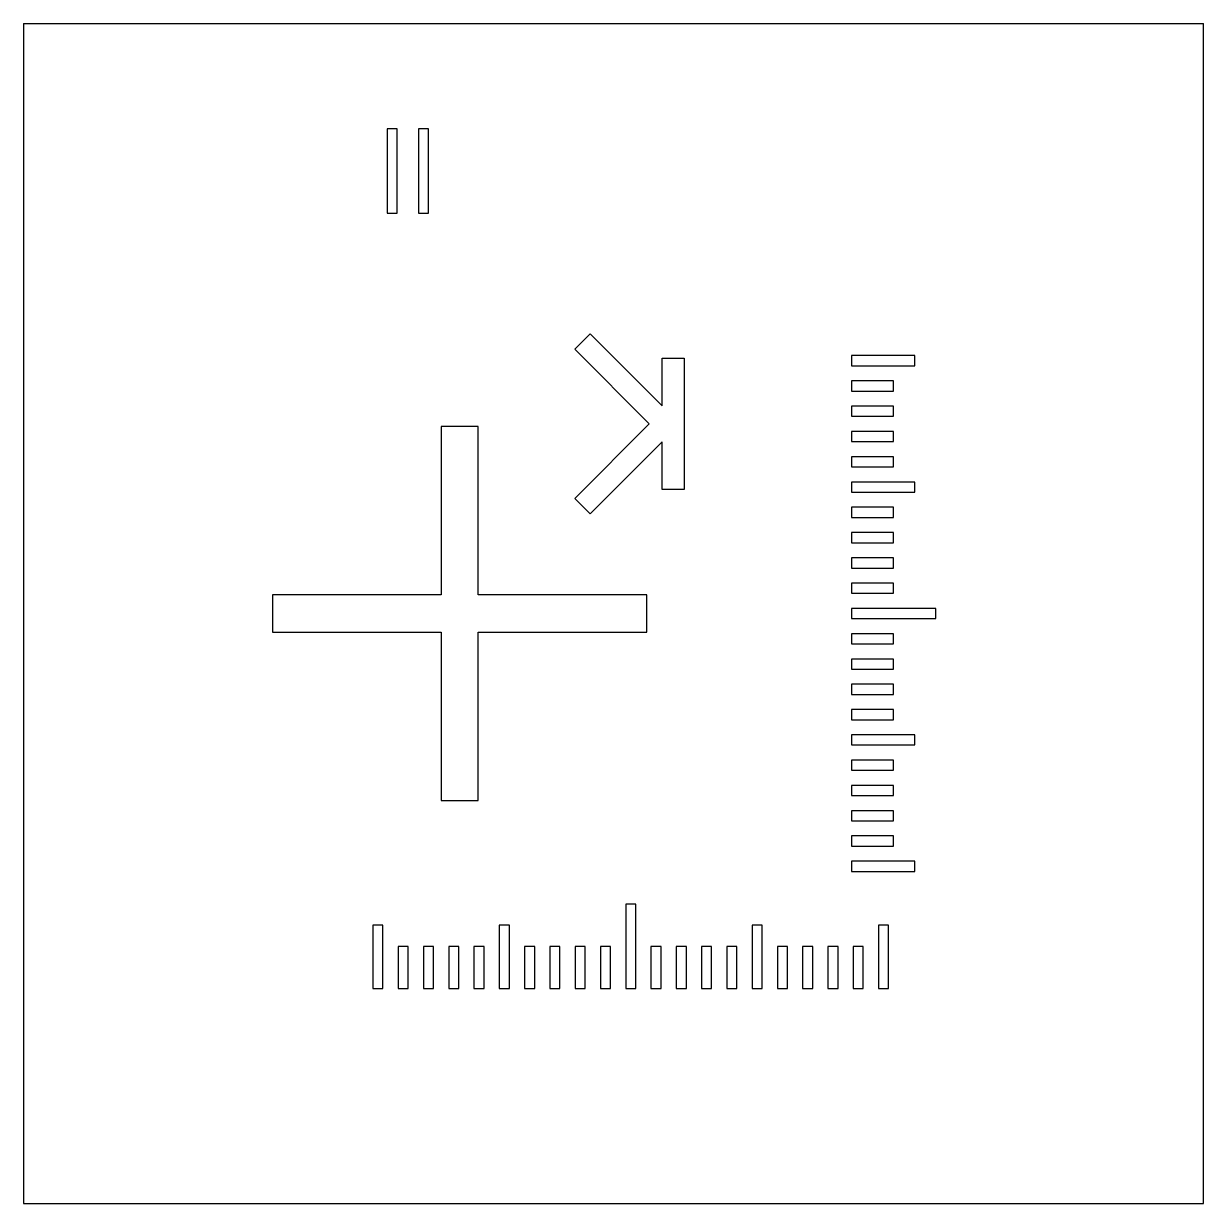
# Model space of a CAD drawing. Extents: x -24531 to 102469, y 86631 to 213631.
# Drawn here: x 46606 to 48006, y 156831 to 158231 of the extents above; entities that cross this region are included whole.
import ezdxf

# ---------------------------------------------------------------- set-up
doc = ezdxf.new("R2010")
doc.units = 13
doc.layers.add('CHROME', color=10, linetype='Continuous')
doc.layers.add('CL - Main', color=150, linetype='Continuous')

msp = doc.modelspace()

# ---------------------------------------------------------------- linework, layer by layer
at = {"layer": 'CHROME'}
for p, q in [((47049.6, 158105.9), (47037.6, 158105.9)), ((47037.6, 158105.9), (47037.6, 158005.9)), ((47049.6, 158005.9), (47049.6, 158105.9)), ((47086.6, 158105.9), (47074.6, 158105.9)), ((47074.6, 158105.9), (47074.6, 158005.9)), ((47086.6, 158005.9), (47086.6, 158105.9)), ((47037.6, 158005.9), (47049.6, 158005.9)), ((47074.6, 158005.9), (47086.6, 158005.9)), ((47260.1, 157844.4), (47278.5, 157862.8)), ((47278.5, 157862.8), (47364, 157777.3)), ((47348.6, 157755.9), (47260.1, 157844.4)), ((47663.6, 157836.9), (47588.6, 157836.9)), ((47588.6, 157836.9), (47588.6, 157824.9)), ((47663.6, 157824.9), (47663.6, 157836.9)), ((47364, 157777.3), (47364, 157833.9)), ((47364, 157833.9), (47390, 157833.9)), ((47390, 157833.9), (47390, 157677.9)), ((47588.6, 157824.9), (47663.6, 157824.9)), ((47638.6, 157806.9), (47588.6, 157806.9)), ((47588.6, 157806.9), (47588.6, 157794.9)), ((47588.6, 157794.9), (47638.6, 157794.9)), ((47638.6, 157794.9), (47638.6, 157806.9)), ((47638.6, 157776.9), (47588.6, 157776.9)), ((47588.6, 157776.9), (47588.6, 157764.9)), ((47638.6, 157764.9), (47638.6, 157776.9)), ((47145.6, 157752.9), (47101.6, 157752.9)), ((47101.6, 157752.9), (47101.6, 157552.9)), ((47145.6, 157552.9), (47145.6, 157752.9)), ((47260.1, 157667.4), (47348.6, 157755.9)), ((47588.6, 157764.9), (47638.6, 157764.9)), ((47638.6, 157746.9), (47588.6, 157746.9)), ((47588.6, 157746.9), (47588.6, 157734.9)), ((47638.6, 157734.9), (47638.6, 157746.9)), ((47364, 157734.5), (47278.5, 157649)), ((47364, 157677.9), (47364, 157734.5)), ((47588.6, 157734.9), (47638.6, 157734.9)), ((47638.6, 157716.9), (47588.6, 157716.9)), ((47588.6, 157716.9), (47588.6, 157704.9)), ((47638.6, 157704.9), (47638.6, 157716.9)), ((47588.6, 157704.9), (47638.6, 157704.9)), ((47663.6, 157686.9), (47588.6, 157686.9)), ((47588.6, 157686.9), (47588.6, 157674.9)), ((47663.6, 157674.9), (47663.6, 157686.9)), ((47390, 157677.9), (47364, 157677.9)), ((47588.6, 157674.9), (47663.6, 157674.9)), ((47278.5, 157649), (47260.1, 157667.4)), ((47638.6, 157656.9), (47588.6, 157656.9)), ((47588.6, 157656.9), (47588.6, 157644.9)), ((47638.6, 157644.9), (47638.6, 157656.9)), ((47588.6, 157644.9), (47638.6, 157644.9)), ((47638.6, 157626.9), (47588.6, 157626.9)), ((47588.6, 157626.9), (47588.6, 157614.9)), ((47638.6, 157614.9), (47638.6, 157626.9)), ((47588.6, 157614.9), (47638.6, 157614.9)), ((47638.6, 157596.9), (47588.6, 157596.9)), ((47588.6, 157596.9), (47588.6, 157584.9)), ((47588.6, 157584.9), (47638.6, 157584.9)), ((47638.6, 157584.9), (47638.6, 157596.9)), ((47638.6, 157566.9), (47588.6, 157566.9)), ((47588.6, 157566.9), (47588.6, 157554.9)), ((47638.6, 157554.9), (47638.6, 157566.9)), ((47101.6, 157552.9), (46901.6, 157552.9)), ((46901.6, 157552.9), (46901.6, 157508.9)), ((47345.6, 157552.9), (47145.6, 157552.9)), ((47345.6, 157508.9), (47345.6, 157552.9)), ((47588.6, 157554.9), (47638.6, 157554.9)), ((47688.6, 157536.9), (47588.6, 157536.9)), ((47588.6, 157536.9), (47588.6, 157524.9)), ((47688.6, 157524.9), (47688.6, 157536.9)), ((47588.6, 157524.9), (47688.6, 157524.9)), ((46901.6, 157508.9), (47101.6, 157508.9)), ((47101.6, 157508.9), (47101.6, 157308.9)), ((47145.6, 157308.9), (47145.6, 157508.9)), ((47145.6, 157508.9), (47345.6, 157508.9)), ((47638.6, 157506.9), (47588.6, 157506.9)), ((47588.6, 157506.9), (47588.6, 157494.9)), ((47638.6, 157494.9), (47638.6, 157506.9)), ((47588.6, 157494.9), (47638.6, 157494.9)), ((47638.6, 157476.9), (47588.6, 157476.9)), ((47588.6, 157476.9), (47588.6, 157464.9)), ((47638.6, 157464.9), (47638.6, 157476.9)), ((47588.6, 157464.9), (47638.6, 157464.9)), ((47638.6, 157446.9), (47588.6, 157446.9)), ((47588.6, 157446.9), (47588.6, 157434.9)), ((47638.6, 157434.9), (47638.6, 157446.9)), ((47588.6, 157434.9), (47638.6, 157434.9)), ((47638.6, 157416.9), (47588.6, 157416.9)), ((47588.6, 157416.9), (47588.6, 157404.9)), ((47638.6, 157404.9), (47638.6, 157416.9)), ((47588.6, 157404.9), (47638.6, 157404.9)), ((47663.6, 157386.9), (47588.6, 157386.9)), ((47588.6, 157386.9), (47588.6, 157374.9)), ((47588.6, 157374.9), (47663.6, 157374.9)), ((47663.6, 157374.9), (47663.6, 157386.9)), ((47638.6, 157356.9), (47588.6, 157356.9)), ((47588.6, 157356.9), (47588.6, 157344.9)), ((47638.6, 157344.9), (47638.6, 157356.9)), ((47588.6, 157344.9), (47638.6, 157344.9)), ((47638.6, 157326.9), (47588.6, 157326.9)), ((47588.6, 157326.9), (47588.6, 157314.9)), ((47638.6, 157314.9), (47638.6, 157326.9)), ((47101.6, 157308.9), (47145.6, 157308.9)), ((47588.6, 157314.9), (47638.6, 157314.9)), ((47638.6, 157296.9), (47588.6, 157296.9)), ((47588.6, 157296.9), (47588.6, 157284.9)), ((47638.6, 157284.9), (47638.6, 157296.9)), ((47588.6, 157284.9), (47638.6, 157284.9)), ((47638.6, 157266.9), (47588.6, 157266.9)), ((47588.6, 157266.9), (47588.6, 157254.9)), ((47638.6, 157254.9), (47638.6, 157266.9)), ((47588.6, 157254.9), (47638.6, 157254.9)), ((47663.6, 157236.9), (47588.6, 157236.9)), ((47588.6, 157236.9), (47588.6, 157224.9)), ((47663.6, 157224.9), (47663.6, 157236.9)), ((47588.6, 157224.9), (47663.6, 157224.9)), ((47332.6, 157185.9), (47320.6, 157185.9)), ((47320.6, 157185.9), (47320.6, 157085.9)), ((47332.6, 157085.9), (47332.6, 157185.9)), ((47032.6, 157160.9), (47020.6, 157160.9)), ((47020.6, 157160.9), (47020.6, 157085.9)), ((47032.6, 157085.9), (47032.6, 157160.9)), ((47182.6, 157160.9), (47170.6, 157160.9)), ((47170.6, 157160.9), (47170.6, 157085.9)), ((47182.6, 157085.9), (47182.6, 157160.9)), ((47482.6, 157160.9), (47470.6, 157160.9)), ((47470.6, 157160.9), (47470.6, 157085.9)), ((47482.6, 157085.9), (47482.6, 157160.9)), ((47632.6, 157160.9), (47620.6, 157160.9)), ((47620.6, 157160.9), (47620.6, 157085.9)), ((47632.6, 157085.9), (47632.6, 157160.9)), ((47062.6, 157135.9), (47050.6, 157135.9)), ((47050.6, 157135.9), (47050.6, 157085.9)), ((47062.6, 157085.9), (47062.6, 157135.9)), ((47092.6, 157135.9), (47080.6, 157135.9)), ((47080.6, 157135.9), (47080.6, 157085.9)), ((47092.6, 157085.9), (47092.6, 157135.9)), ((47122.6, 157135.9), (47110.6, 157135.9)), ((47110.6, 157135.9), (47110.6, 157085.9)), ((47122.6, 157085.9), (47122.6, 157135.9)), ((47152.6, 157135.9), (47140.6, 157135.9)), ((47140.6, 157135.9), (47140.6, 157085.9)), ((47152.6, 157085.9), (47152.6, 157135.9)), ((47212.6, 157135.9), (47200.6, 157135.9)), ((47200.6, 157135.9), (47200.6, 157085.9)), ((47212.6, 157085.9), (47212.6, 157135.9)), ((47242.6, 157135.9), (47230.6, 157135.9)), ((47230.6, 157135.9), (47230.6, 157085.9)), ((47242.6, 157085.9), (47242.6, 157135.9)), ((47272.6, 157135.9), (47260.6, 157135.9)), ((47260.6, 157135.9), (47260.6, 157085.9)), ((47272.6, 157085.9), (47272.6, 157135.9)), ((47302.6, 157135.9), (47290.6, 157135.9)), ((47290.6, 157135.9), (47290.6, 157085.9)), ((47302.6, 157085.9), (47302.6, 157135.9)), ((47362.6, 157135.9), (47350.6, 157135.9)), ((47350.6, 157135.9), (47350.6, 157085.9)), ((47362.6, 157085.9), (47362.6, 157135.9)), ((47392.6, 157135.9), (47380.6, 157135.9)), ((47380.6, 157135.9), (47380.6, 157085.9)), ((47392.6, 157085.9), (47392.6, 157135.9)), ((47422.6, 157135.9), (47410.6, 157135.9)), ((47410.6, 157135.9), (47410.6, 157085.9)), ((47422.6, 157085.9), (47422.6, 157135.9)), ((47452.6, 157135.9), (47440.6, 157135.9)), ((47440.6, 157135.9), (47440.6, 157085.9)), ((47452.6, 157085.9), (47452.6, 157135.9)), ((47512.6, 157135.9), (47500.6, 157135.9)), ((47500.6, 157135.9), (47500.6, 157085.9)), ((47512.6, 157085.9), (47512.6, 157135.9)), ((47542.6, 157135.9), (47530.6, 157135.9)), ((47530.6, 157135.9), (47530.6, 157085.9)), ((47542.6, 157085.9), (47542.6, 157135.9)), ((47572.6, 157135.9), (47560.6, 157135.9)), ((47560.6, 157135.9), (47560.6, 157085.9)), ((47572.6, 157085.9), (47572.6, 157135.9)), ((47602.6, 157135.9), (47590.6, 157135.9)), ((47590.6, 157135.9), (47590.6, 157085.9)), ((47602.6, 157085.9), (47602.6, 157135.9)), ((47020.6, 157085.9), (47032.6, 157085.9)), ((47050.6, 157085.9), (47062.6, 157085.9)), ((47080.6, 157085.9), (47092.6, 157085.9)), ((47110.6, 157085.9), (47122.6, 157085.9)), ((47140.6, 157085.9), (47152.6, 157085.9)), ((47170.6, 157085.9), (47182.6, 157085.9)), ((47200.6, 157085.9), (47212.6, 157085.9)), ((47230.6, 157085.9), (47242.6, 157085.9)), ((47260.6, 157085.9), (47272.6, 157085.9)), ((47290.6, 157085.9), (47302.6, 157085.9)), ((47320.6, 157085.9), (47332.6, 157085.9)), ((47350.6, 157085.9), (47362.6, 157085.9)), ((47380.6, 157085.9), (47392.6, 157085.9)), ((47410.6, 157085.9), (47422.6, 157085.9)), ((47440.6, 157085.9), (47452.6, 157085.9)), ((47470.6, 157085.9), (47482.6, 157085.9)), ((47500.6, 157085.9), (47512.6, 157085.9)), ((47530.6, 157085.9), (47542.6, 157085.9)), ((47560.6, 157085.9), (47572.6, 157085.9)), ((47590.6, 157085.9), (47602.6, 157085.9)), ((47620.6, 157085.9), (47632.6, 157085.9))]:
    msp.add_line(p, q, dxfattribs=at)
at = {"layer": 'CL - Main'}
for p, q in [((46606.1, 158230.9), (46606.1, 156830.9)), ((46606.1, 158230.9), (48006.1, 158230.9)), ((48006.1, 156830.9), (48006.1, 158230.9)), ((46606.1, 156830.9), (48006.1, 156830.9))]:
    msp.add_line(p, q, dxfattribs=at)

doc.saveas('drawing.dxf')
